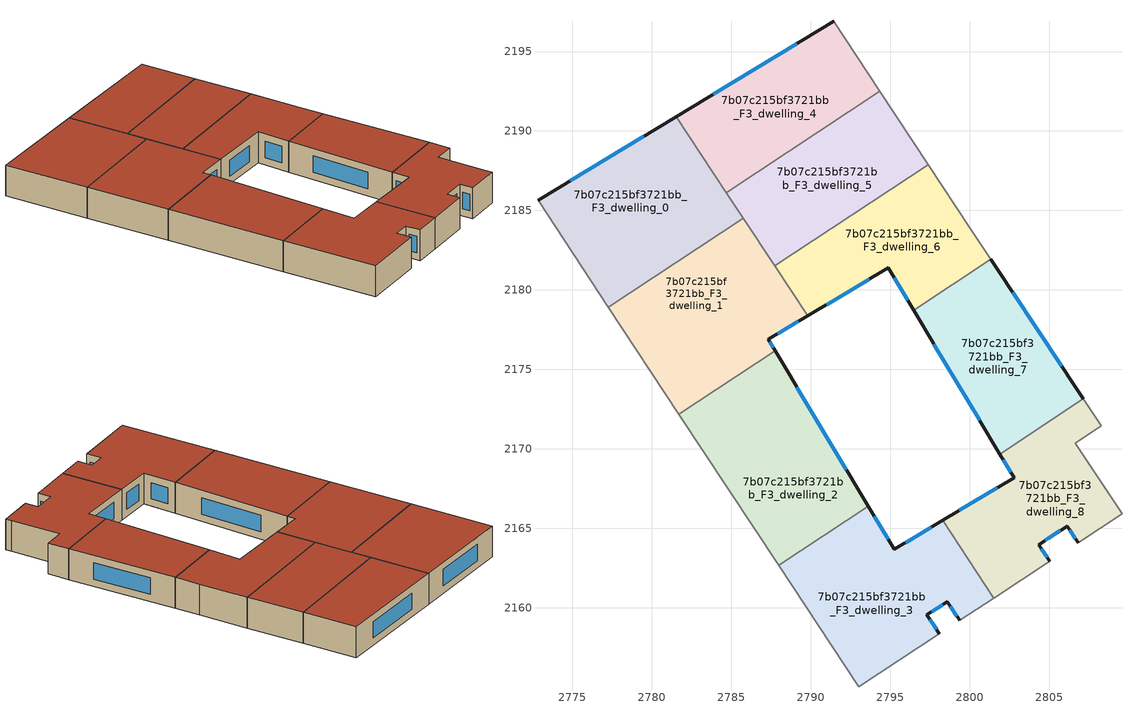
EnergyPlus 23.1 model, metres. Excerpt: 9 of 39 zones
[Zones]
7b07c215bf3721bb_F3_dwelling_0
 floor to 7b07c215bf3721bb_F2_dwelling_0 (EU_floor_Construction): 2781.53,2190.9 2784.88,2185.83 2776.4,2180.23 2772.84,2185.63 z9
 floor to 7b07c215bf3721bb_F2_dwelling_1 (EU_floor_Construction): 2784.88,2185.83 2785.75,2184.52 2777.26,2178.92 2776.4,2180.23 z9
 wall outside (EU_wall_Construction): 2781.53,2190.9 2772.84,2185.63 z9:12
 wall to 7b07c215bf3721bb_F3_dwelling_1 (EU_wall_Construction): 2777.26,2178.92 2785.75,2184.52 z9:12
 wall adiabatic (EU_wall_Construction): 2772.84,2185.63 2777.26,2178.92 z9:12
 wall to 7b07c215bf3721bb_F3_dwelling_4 (EU_wall_Construction): 2784.69,2186.11 2781.53,2190.9 z9:12
 wall to 7b07c215bf3721bb_F3_dwelling_5 (EU_wall_Construction): 2785.75,2184.52 2784.69,2186.11 z9:12
 window (EU_Window_Construction): 2779.49,2189.66 2774.88,2186.87 z9.7:11.3
 roof outside (EU_roof_Construction): 2785.75,2184.52 2781.53,2190.9 2772.84,2185.63 2777.26,2178.92 z12
7b07c215bf3721bb_F3_dwelling_1
 floor to 7b07c215bf3721bb_F2_dwelling_1 (EU_floor_Construction): 2785.75,2184.52 2788.34,2180.59 2779.86,2174.99 2777.26,2178.92 z9
 floor to 7b07c215bf3721bb_F2_dwelling_2 (EU_floor_Construction): 2788.34,2180.59 2789.8,2178.37 2787.33,2176.89 2787.75,2176.18 2781.71,2172.19 2779.86,2174.99 z9
 wall outside (EU_wall_Construction): 2787.75,2176.18 2787.33,2176.89 2789.8,2178.37 z9:12
 wall to 7b07c215bf3721bb_F3_dwelling_2 (EU_wall_Construction): 2781.71,2172.19 2787.75,2176.18 z9:12
 wall adiabatic (EU_wall_Construction): 2777.26,2178.92 2781.71,2172.19 z9:12
 wall to 7b07c215bf3721bb_F3_dwelling_6 (EU_wall_Construction): 2789.8,2178.37 2787.73,2181.51 z9:12
 wall to 7b07c215bf3721bb_F3_dwelling_5 (EU_wall_Construction): 2787.73,2181.51 2785.75,2184.52 z9:12
 window (EU_Window_Construction): 2787.91,2177.24 2789.22,2178.02 / 2787.65,2176.35 2787.43,2176.72 z9.7:11.3
 roof outside (EU_roof_Construction): 2787.75,2176.18 2787.33,2176.89 2789.8,2178.37 2785.75,2184.52 2777.26,2178.92 2781.71,2172.19 z12
7b07c215bf3721bb_F3_dwelling_2
 floor to 7b07c215bf3721bb_F2_dwelling_2 (EU_floor_Construction): 2787.75,2176.18 2790.05,2172.35 2784.16,2168.47 2781.71,2172.19 z9
 floor to 7b07c215bf3721bb_F2_dwelling_3 (EU_floor_Construction): 2790.05,2172.35 2793.61,2166.4 2787.98,2162.68 2784.16,2168.47 z9
 wall outside (EU_wall_Construction): 2793.61,2166.4 2787.75,2176.18 z9:12
 wall to 7b07c215bf3721bb_F3_dwelling_3 (EU_wall_Construction): 2787.98,2162.68 2793.61,2166.4 z9:12
 wall adiabatic (EU_wall_Construction): 2781.71,2172.19 2787.98,2162.68 z9:12
 window (EU_Window_Construction): 2792.24,2168.7 2789.13,2173.88 z9.7:11.3
 roof outside (EU_roof_Construction): 2793.61,2166.4 2787.75,2176.18 2781.71,2172.19 2787.98,2162.68 z12
7b07c215bf3721bb_F3_dwelling_3
 floor to 7b07c215bf3721bb_F2_dwelling_3 (EU_floor_Construction): 2793.61,2166.4 2794.84,2164.36 2789.29,2160.7 2787.98,2162.68 z9
 floor to 7b07c215bf3721bb_F2_dwelling_4 (EU_floor_Construction): 2798.3,2165.49 2801.52,2160.61 2799.38,2159.2 2798.59,2160.39 2797.31,2159.55 2798.1,2158.37 2793.03,2155.03 2789.29,2160.7 2794.84,2164.36 2795.25,2163.67 z9
 wall outside (EU_wall_Construction): 2798.3,2165.49 2795.25,2163.67 2793.61,2166.4 / 2798.1,2158.37 2797.31,2159.55 2798.59,2160.39 2799.38,2159.2 z9:12
 wall adiabatic (EU_wall_Construction): 2787.98,2162.68 2793.03,2155.03 2798.1,2158.37 / 2799.38,2159.2 2801.52,2160.61 z9:12
 wall to 7b07c215bf3721bb_F3_dwelling_8 (EU_wall_Construction): 2801.52,2160.61 2798.3,2165.49 z9:12
 window (EU_Window_Construction): 2794.87,2164.31 2794,2165.76 / 2797.58,2165.06 2795.97,2164.1 / 2798.78,2160.11 2799.19,2159.48 / 2797.61,2159.75 2798.29,2160.19 / 2797.91,2158.64 2797.5,2159.27 z9.7:11.3
 roof outside (EU_roof_Construction): 2799.38,2159.2 2801.52,2160.61 2798.3,2165.49 2795.25,2163.67 2793.61,2166.4 2787.98,2162.68 2793.03,2155.03 2798.1,2158.37 2797.31,2159.55 2798.59,2160.39 z12
7b07c215bf3721bb_F3_dwelling_4
 floor to 7b07c215bf3721bb_F2_dwelling_5 (EU_floor_Construction): 2791.44,2196.9 2794.35,2192.49 2784.69,2186.11 2781.53,2190.9 z9
 wall outside (EU_wall_Construction): 2791.44,2196.9 2781.53,2190.9 z9:12
 wall to 7b07c215bf3721bb_F3_dwelling_5 (EU_wall_Construction): 2784.69,2186.11 2794.35,2192.49 z9:12
 wall adiabatic (EU_wall_Construction): 2794.35,2192.49 2791.44,2196.9 z9:12
 window (EU_Window_Construction): 2789.12,2195.49 2783.86,2192.31 z9.7:11.3
 roof outside (EU_roof_Construction): 2794.35,2192.49 2791.44,2196.9 2781.53,2190.9 2784.69,2186.11 z12
7b07c215bf3721bb_F3_dwelling_5
 floor to 7b07c215bf3721bb_F2_dwelling_6 (EU_floor_Construction): 2794.35,2192.49 2797.38,2187.88 2787.73,2181.51 2784.69,2186.11 z9
 wall to 7b07c215bf3721bb_F3_dwelling_6 (EU_wall_Construction): 2787.73,2181.51 2797.38,2187.88 z9:12
 wall adiabatic (EU_wall_Construction): 2797.38,2187.88 2794.35,2192.49 z9:12
 roof outside (EU_roof_Construction): 2797.38,2187.88 2794.35,2192.49 2784.69,2186.11 2787.73,2181.51 z12
7b07c215bf3721bb_F3_dwelling_6
 floor to 7b07c215bf3721bb_F2_dwelling_7 (EU_floor_Construction): 2797.38,2187.88 2800.01,2183.9 2801.33,2181.92 2796.48,2178.72 2794.88,2181.39 2789.8,2178.37 2787.73,2181.51 z9
 wall outside (EU_wall_Construction): 2789.8,2178.37 2794.88,2181.39 2796.48,2178.72 z9:12
 wall adiabatic (EU_wall_Construction): 2801.33,2181.92 2800.01,2183.9 2797.38,2187.88 z9:12
 wall to 7b07c215bf3721bb_F3_dwelling_7 (EU_wall_Construction): 2796.48,2178.72 2801.33,2181.92 z9:12
 window (EU_Window_Construction): 2795.25,2180.77 2796.1,2179.35 / 2790.99,2179.08 2793.68,2180.68 z9.7:11.3
 roof outside (EU_roof_Construction): 2801.33,2181.92 2800.01,2183.9 2797.38,2187.88 2787.73,2181.51 2789.8,2178.37 2794.88,2181.39 2796.48,2178.72 z12
7b07c215bf3721bb_F3_dwelling_7
 floor to 7b07c215bf3721bb_F2_dwelling_8 (EU_floor_Construction): 2801.33,2181.92 2807.16,2173.14 2801.9,2169.67 2796.48,2178.72 z9
 wall outside (EU_wall_Construction): 2796.48,2178.72 2801.9,2169.67 / 2807.16,2173.14 2801.33,2181.92 z9:12
 wall to 7b07c215bf3721bb_F3_dwelling_8 (EU_wall_Construction): 2801.9,2169.67 2807.16,2173.14 z9:12
 window (EU_Window_Construction): 2797.75,2176.59 2800.63,2171.8 / 2805.79,2175.2 2802.7,2179.86 z9.7:11.3
 roof outside (EU_roof_Construction): 2807.16,2173.14 2801.33,2181.92 2796.48,2178.72 2801.9,2169.67 z12
7b07c215bf3721bb_F3_dwelling_8
 floor to 7b07c215bf3721bb_F2_dwelling_9 (EU_floor_Construction): 2808.29,2171.45 2806.64,2170.35 2809.28,2166.37 2809.59,2165.91 2806.82,2164.09 2806.13,2165.14 2804.34,2163.96 2805.03,2162.92 2801.52,2160.61 2798.3,2165.49 2802.8,2168.18 2801.9,2169.67 2807.16,2173.14 z9
 wall outside (EU_wall_Construction): 2805.03,2162.92 2804.34,2163.96 2806.13,2165.14 2806.82,2164.09 / 2801.9,2169.67 2802.8,2168.18 2798.3,2165.49 z9:12
 wall adiabatic (EU_wall_Construction): 2806.82,2164.09 2809.59,2165.91 2809.28,2166.37 2806.64,2170.35 2808.29,2171.45 2807.16,2173.14 / 2801.52,2160.61 2805.03,2162.92 z9:12
 window (EU_Window_Construction): 2806.29,2164.89 2806.66,2164.33 / 2804.76,2164.24 2805.71,2164.86 / 2804.87,2163.16 2804.5,2163.72 / 2801.74,2167.55 2799.36,2166.12 / 2802.11,2169.32 2802.59,2168.53 z9.7:11.3
 roof outside (EU_roof_Construction): 2806.82,2164.09 2809.59,2165.91 2809.28,2166.37 2806.64,2170.35 2808.29,2171.45 2807.16,2173.14 2801.9,2169.67 2802.8,2168.18 2798.3,2165.49 2801.52,2160.61 2805.03,2162.92 2804.34,2163.96 2806.13,2165.14 z12
[Building]
EU S2 Campaign: North Axis=0; Terrain=City; Solar Distribution=FullExterior
[Site:Location]
Budapest.Ferenc.Liszt.Intl.AP: Latitude=47.437; Longitude=19.256; Time Zone=1; Elevation=185
[SizingPeriod:WeatherFileDays]
AnnualSizingPeriod: Begin Month=1; Begin Day of Month=1; End Month=12; End Day of Month=31; Day of Week for Start Day=Monday; Use Weather File Daylight Saving Period=No; Use Weather File Rain and Snow Indicators=No
[MATERIAL]
EU_InternalMass_Material: Roughness=MediumRough; Thickness=0.1; Conductivity=1; Density=1800; Specific Heat=900; Thermal Absorptance=0.9; Solar Absorptance=0.7; Visible Absorptance=0.7
[MATERIAL:NOMASS] Roughness=MediumRough; Thermal Absorptance=0.9; Solar Absorptance=0.7; Visible Absorptance=0.7
Name | Thermal Resistance
EU_wall_NoMass | 0.832559
EU_roof_NoMass | 1.39638
EU_floor_NoMass | 0.872794
[WINDOWMATERIAL:SIMPLEGLAZINGSYSTEM]
EU_Window_SimpleGlazing: UFactor=2.79869; Solar Heat Gain Coefficient=0.75; Visible Transmittance=0.75
[CONSTRUCTION]
EU_wall_Construction: EU_wall_NoMass
EU_roof_Construction: EU_roof_NoMass
EU_floor_Construction: EU_floor_NoMass
EU_Window_Construction: EU_Window_SimpleGlazing
EU_InternalMass_Construction: EU_InternalMass_Material
[ZONE] Type=1; Multiplier=1; Ceiling Height=autocalculate; Floor Area=autocalculate; Part of Total Floor Area=Yes
Name | Volume
7b07c215bf3721bb_F3_dwelling_0 | 239.172
7b07c215bf3721bb_F3_dwelling_1 | 239.195
7b07c215bf3721bb_F3_dwelling_2 | 239.188
7b07c215bf3721bb_F3_dwelling_3 | 239.183
7b07c215bf3721bb_F3_dwelling_4 | 191.357
7b07c215bf3721bb_F3_dwelling_5; 7b07c215bf3721bb_F3_dwelling_6 | 191.346
7b07c215bf3721bb_F3_dwelling_7 | 191.352
7b07c215bf3721bb_F3_dwelling_8 | 191.366
[INTERNALMASS] Construction=EU_InternalMass_Construction
Name | Zone or ZoneList | Surface Area
7b07c215bf3721bb_F3_dwelling_0_EU_InternalMass | 7b07c215bf3721bb_F3_dwelling_0 | 79.7239
7b07c215bf3721bb_F3_dwelling_1_EU_InternalMass | 7b07c215bf3721bb_F3_dwelling_1 | 79.7319
7b07c215bf3721bb_F3_dwelling_2_EU_InternalMass | 7b07c215bf3721bb_F3_dwelling_2 | 79.7295
7b07c215bf3721bb_F3_dwelling_3_EU_InternalMass | 7b07c215bf3721bb_F3_dwelling_3 | 79.7277
7b07c215bf3721bb_F3_dwelling_4_EU_InternalMass | 7b07c215bf3721bb_F3_dwelling_4 | 63.7856
7b07c215bf3721bb_F3_dwelling_5_EU_InternalMass | 7b07c215bf3721bb_F3_dwelling_5 | 63.7818
7b07c215bf3721bb_F3_dwelling_6_EU_InternalMass | 7b07c215bf3721bb_F3_dwelling_6 | 63.7819
7b07c215bf3721bb_F3_dwelling_7_EU_InternalMass | 7b07c215bf3721bb_F3_dwelling_7 | 63.784
7b07c215bf3721bb_F3_dwelling_8_EU_InternalMass | 7b07c215bf3721bb_F3_dwelling_8 | 63.7886
[OTHEREQUIPMENT] Fuel Type=Electricity; Design Level Calculation Method=Watts/Area; Power per Zone Floor Area=1; Fraction Latent=0; Fraction Radiant=0; Fraction Lost=0; Carbon Dioxide Generation Rate=0; EndUse Subcategory=EU_Step8_InternalGains
Name | Zone or ZoneList or Space or SpaceList | Schedule
EU_Step8_InternalGain_7b07c215bf3721bb_F3_dwelling_0_f000 | 7b07c215bf3721bb_F3_dwelling_0 | EU_Step8_GainSchedule_7b07c215bf3721bb_F3_dwelling_0_f000
EU_Step8_InternalGain_7b07c215bf3721bb_F3_dwelling_1_f000 | 7b07c215bf3721bb_F3_dwelling_1 | EU_Step8_GainSchedule_7b07c215bf3721bb_F3_dwelling_1_f000
EU_Step8_InternalGain_7b07c215bf3721bb_F3_dwelling_2_f000 | 7b07c215bf3721bb_F3_dwelling_2 | EU_Step8_GainSchedule_7b07c215bf3721bb_F3_dwelling_2_f000
EU_Step8_InternalGain_7b07c215bf3721bb_F3_dwelling_3_f000 | 7b07c215bf3721bb_F3_dwelling_3 | EU_Step8_GainSchedule_7b07c215bf3721bb_F3_dwelling_3_f000
EU_Step8_InternalGain_7b07c215bf3721bb_F3_dwelling_4_f000 | 7b07c215bf3721bb_F3_dwelling_4 | EU_Step8_GainSchedule_7b07c215bf3721bb_F3_dwelling_4_f000
EU_Step8_InternalGain_7b07c215bf3721bb_F3_dwelling_5_f000 | 7b07c215bf3721bb_F3_dwelling_5 | EU_Step8_GainSchedule_7b07c215bf3721bb_F3_dwelling_5_f000
EU_Step8_InternalGain_7b07c215bf3721bb_F3_dwelling_6_f000 | 7b07c215bf3721bb_F3_dwelling_6 | EU_Step8_GainSchedule_7b07c215bf3721bb_F3_dwelling_6_f000
EU_Step8_InternalGain_7b07c215bf3721bb_F3_dwelling_7_f000 | 7b07c215bf3721bb_F3_dwelling_7 | EU_Step8_GainSchedule_7b07c215bf3721bb_F3_dwelling_7_f000
EU_Step8_InternalGain_7b07c215bf3721bb_F3_dwelling_8_f000 | 7b07c215bf3721bb_F3_dwelling_8 | EU_Step8_GainSchedule_7b07c215bf3721bb_F3_dwelling_8_f000
[ZONEVENTILATION:DESIGNFLOWRATE] Schedule=EU_AlwaysOn; Design Flow Rate Calculation Method=AirChanges/Hour; Air Changes per Hour=0.475469; Ventilation Type=Natural; Fan Pressure Rise=0; Fan Total Efficiency=1; Constant Term Coefficient=1; Temperature Term Coefficient=0; Velocity Term Coefficient=0; Velocity Squared Term Coefficient=0; Minimum Indoor Temperature=-100; Maximum Indoor Temperature=100; Delta Temperature=-100; Minimum Outdoor Temperature=-100; Maximum Outdoor Temperature=100; Maximum Wind Speed=40
Name | Zone or ZoneList or Space or SpaceList
EU_ConstantAir_7b07c215bf3721bb_F3_dwelling_0 | 7b07c215bf3721bb_F3_dwelling_0
EU_ConstantAir_7b07c215bf3721bb_F3_dwelling_1 | 7b07c215bf3721bb_F3_dwelling_1
EU_ConstantAir_7b07c215bf3721bb_F3_dwelling_2 | 7b07c215bf3721bb_F3_dwelling_2
EU_ConstantAir_7b07c215bf3721bb_F3_dwelling_3 | 7b07c215bf3721bb_F3_dwelling_3
EU_ConstantAir_7b07c215bf3721bb_F3_dwelling_4 | 7b07c215bf3721bb_F3_dwelling_4
EU_ConstantAir_7b07c215bf3721bb_F3_dwelling_5 | 7b07c215bf3721bb_F3_dwelling_5
EU_ConstantAir_7b07c215bf3721bb_F3_dwelling_6 | 7b07c215bf3721bb_F3_dwelling_6
EU_ConstantAir_7b07c215bf3721bb_F3_dwelling_7 | 7b07c215bf3721bb_F3_dwelling_7
EU_ConstantAir_7b07c215bf3721bb_F3_dwelling_8 | 7b07c215bf3721bb_F3_dwelling_8
[HVACTEMPLATE:THERMOSTAT] Constant Heating Setpoint=20; Constant Cooling Setpoint=50
EU_HeatOnly_7b07c215bf3721bb_F2_dwelling_6; EU_HeatOnly_7b07c215bf3721bb_F2_dwelling_7; EU_HeatOnly_7b07c215bf3721bb_F2_dwelling_8; EU_HeatOnly_7b07c215bf3721bb_F2_dwelling_9; EU_HeatOnly_7b07c215bf3721bb_F3_dwelling_0; EU_HeatOnly_7b07c215bf3721bb_F3_dwelling_1; EU_HeatOnly_7b07c215bf3721bb_F3_dwelling_2; EU_HeatOnly_7b07c215bf3721bb_F3_dwelling_3; EU_HeatOnly_7b07c215bf3721bb_F3_dwelling_4; EU_HeatOnly_7b07c215bf3721bb_F3_dwelling_5; EU_HeatOnly_7b07c215bf3721bb_F3_dwelling_6; EU_HeatOnly_7b07c215bf3721bb_F3_dwelling_7; EU_HeatOnly_7b07c215bf3721bb_F3_dwelling_8
[HVACTEMPLATE:ZONE:IDEALLOADSAIRSYSTEM] System Availability Schedule=EU_AlwaysOn; Maximum Heating Supply Air Temperature=50; Minimum Cooling Supply Air Temperature=13; Maximum Heating Supply Air Humidity Ratio=0.0156; Minimum Cooling Supply Air Humidity Ratio=0.0077; Heating Limit=NoLimit; Cooling Limit=NoLimit; Heating Availability Schedule=EU_AlwaysOn; Cooling Availability Schedule=EU_CoolingOff; Dehumidification Control Type=ConstantSensibleHeatRatio; Cooling Sensible Heat Ratio=0.7; Dehumidification Setpoint=60; Humidification Control Type=None; Humidification Setpoint=30; Outdoor Air Method=None; Outdoor Air Flow Rate per Person=0.00944; Outdoor Air Flow Rate per Zone Floor Area=0; Outdoor Air Flow Rate per Zone=0; Demand Controlled Ventilation Type=None; Outdoor Air Economizer Type=NoEconomizer; Heat Recovery Type=None; Sensible Heat Recovery Effectiveness=0.7; Latent Heat Recovery Effectiveness=0.65
Name | Template Thermostat
7b07c215bf3721bb_F3_dwelling_0 | EU_HeatOnly_7b07c215bf3721bb_F3_dwelling_0
7b07c215bf3721bb_F3_dwelling_1 | EU_HeatOnly_7b07c215bf3721bb_F3_dwelling_1
7b07c215bf3721bb_F3_dwelling_2 | EU_HeatOnly_7b07c215bf3721bb_F3_dwelling_2
7b07c215bf3721bb_F3_dwelling_3 | EU_HeatOnly_7b07c215bf3721bb_F3_dwelling_3
7b07c215bf3721bb_F3_dwelling_4 | EU_HeatOnly_7b07c215bf3721bb_F3_dwelling_4
7b07c215bf3721bb_F3_dwelling_5 | EU_HeatOnly_7b07c215bf3721bb_F3_dwelling_5
7b07c215bf3721bb_F3_dwelling_6 | EU_HeatOnly_7b07c215bf3721bb_F3_dwelling_6
7b07c215bf3721bb_F3_dwelling_7 | EU_HeatOnly_7b07c215bf3721bb_F3_dwelling_7
7b07c215bf3721bb_F3_dwelling_8 | EU_HeatOnly_7b07c215bf3721bb_F3_dwelling_8
[SIZING:ZONE] Zone Cooling Design Supply Air Temperature Input Method=SupplyAirTemperature; Zone Cooling Design Supply Air Temperature=13; Zone Heating Design Supply Air Temperature Input Method=SupplyAirTemperature; Zone Heating Design Supply Air Temperature=50; Zone Cooling Design Supply Air Humidity Ratio=0.008; Zone Heating Design Supply Air Humidity Ratio=0.008; Cooling Design Air Flow Method=DesignDay; Cooling Design Air Flow Rate=0; Cooling Minimum Air Flow per Zone Floor Area=0.000762; Cooling Minimum Air Flow=0; Cooling Minimum Air Flow Fraction=0.2; Heating Design Air Flow Method=DesignDay; Heating Design Air Flow Rate=0; Heating Maximum Air Flow per Zone Floor Area=0.002032; Heating Maximum Air Flow=0.141576; Heating Maximum Air Flow Fraction=0.3; Account for Dedicated Outdoor Air System=No; Dedicated Outdoor Air System Control Strategy=NeutralSupplyAir; Dedicated Outdoor Air Low Setpoint Temperature for Design=autosize; Dedicated Outdoor Air High Setpoint Temperature for Design=autosize; Zone Load Sizing Method=Sensible Load Only No Latent Load; Zone Latent Cooling Design Supply Air Humidity Ratio Input Method=HumidityRatioDifference; Zone Cooling Design Supply Air Humidity Ratio Difference=0.005; Zone Latent Heating Design Supply Air Humidity Ratio Input Method=HumidityRatioDifference; Zone Humidification Design Supply Air Humidity Ratio Difference=0.005
7b07c215bf3721bb_F3_dwelling_0; 7b07c215bf3721bb_F3_dwelling_1; 7b07c215bf3721bb_F3_dwelling_2; 7b07c215bf3721bb_F3_dwelling_3; 7b07c215bf3721bb_F3_dwelling_4; 7b07c215bf3721bb_F3_dwelling_5; 7b07c215bf3721bb_F3_dwelling_6; 7b07c215bf3721bb_F3_dwelling_7; 7b07c215bf3721bb_F3_dwelling_8
[SCHEDULE:CONSTANT]
Name | Hourly Value
EU_AlwaysOn | 1
EU_CoolingOff | 0
[SCHEDULE:FILE] Column Number=1; Rows to Skip at Top=0; Number of Hours of Data=8760; Column Separator=Comma; Interpolate to Timestep=No; Minutes per Item=60; Adjust Schedule for Daylight Savings=Yes
Name | File
EU_Step8_GainSchedule_7b07c215bf3721bb_F3_dwelling_0_f000 | ../../schedules/7b07c215bf3721bb/7b07c215bf3721bb_F3_dwelling_0_f000_gain.csv
EU_Step8_GainSchedule_7b07c215bf3721bb_F3_dwelling_1_f000 | ../../schedules/7b07c215bf3721bb/7b07c215bf3721bb_F3_dwelling_1_f000_gain.csv
EU_Step8_GainSchedule_7b07c215bf3721bb_F3_dwelling_2_f000 | ../../schedules/7b07c215bf3721bb/7b07c215bf3721bb_F3_dwelling_2_f000_gain.csv
EU_Step8_GainSchedule_7b07c215bf3721bb_F3_dwelling_3_f000 | ../../schedules/7b07c215bf3721bb/7b07c215bf3721bb_F3_dwelling_3_f000_gain.csv
EU_Step8_GainSchedule_7b07c215bf3721bb_F3_dwelling_4_f000 | ../../schedules/7b07c215bf3721bb/7b07c215bf3721bb_F3_dwelling_4_f000_gain.csv
EU_Step8_GainSchedule_7b07c215bf3721bb_F3_dwelling_5_f000 | ../../schedules/7b07c215bf3721bb/7b07c215bf3721bb_F3_dwelling_5_f000_gain.csv
EU_Step8_GainSchedule_7b07c215bf3721bb_F3_dwelling_6_f000 | ../../schedules/7b07c215bf3721bb/7b07c215bf3721bb_F3_dwelling_6_f000_gain.csv
EU_Step8_GainSchedule_7b07c215bf3721bb_F3_dwelling_7_f000 | ../../schedules/7b07c215bf3721bb/7b07c215bf3721bb_F3_dwelling_7_f000_gain.csv
EU_Step8_GainSchedule_7b07c215bf3721bb_F3_dwelling_8_f000 | ../../schedules/7b07c215bf3721bb/7b07c215bf3721bb_F3_dwelling_8_f000_gain.csv
